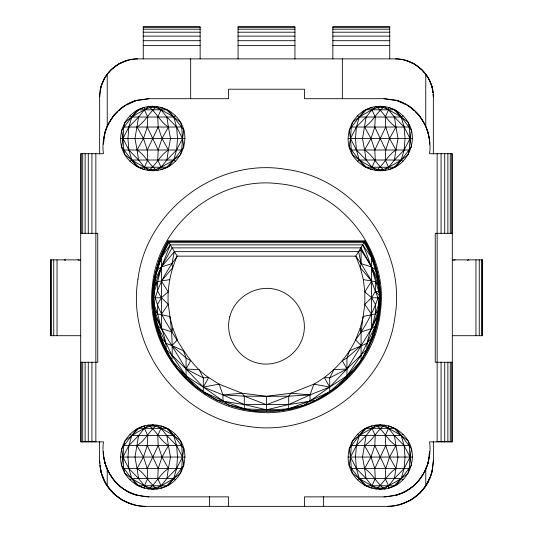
<?xml version="1.0" encoding="UTF-8"?>
<svg xmlns="http://www.w3.org/2000/svg" width="533" height="533" viewBox="0 0 533 533"><rect width="100%" height="100%" fill="white"/><g stroke="black" fill="none" stroke-linecap="round" stroke-linejoin="round"><path stroke-width="0.8" d="M365.018 240.903L364.765 241.349L168.235 241.349L169.001 242.668C152.771 270.364 147.521 304.889 159.12 335.357C175.51 384.353 227.984 417.326 279.239 410.83C330.653 405.76 374.472 361.934 379.549 310.519C382.348 286.514 376.798 261.936 365.018 240.903L167.982 240.903C153.764 265.627 149.387 295.329 155.589 323.098C153.391 311.512 151.925 299.633 153.284 287.847C153.984 271.13 161.892 256.433 168.235 241.349L167.982 240.903M205.978 394.114L177.556 368.716L171.912 360.348L166.169 349.501L161.399 338.009L154.923 315.216L153.284 305.669L152.771 299.333L153.284 289.899L154.923 280.358L161.399 267L172.079 247.865L169.001 242.668L363.999 242.668L364.765 241.349L373.4 258.878L378.537 278.033L378.97 282.97M327.022 394.114L355.444 368.716L361.088 360.348L361.088 331.952L364.812 304.223L364.845 291.877L363.333 279.618L360.295 267.646L355.791 256.146L363.999 242.668C378.61 266.613 384.146 295.702 377.411 323.098C379.023 313.024 380.835 302.877 380.129 292.63C379.849 274.282 372.174 257.725 364.765 241.349M138.587 160.013L137.054 150.006L143.47 138.52L147.275 127.027L147.741 117.027L144.436 109.798L144.396 107.38C158.128 103.509 173.472 110.224 180.654 122.403C191.187 139.893 180.9 164.73 161.079 169.654C147.348 173.525 132.004 166.816 124.822 154.63C114.289 137.141 124.575 112.303 144.396 107.38L136.621 110.604L121.604 130.172L122.996 138.52L123.756 150.006L124.822 154.63C133.117 161.579 142.744 166.709 152.738 170.747C162.732 166.709 172.359 161.579 180.654 154.63L181.713 150.006L182.479 138.52L183.872 130.172L168.854 110.604L161.079 107.38L161.039 109.798L157.735 117.027L158.201 127.027L161.999 138.52L168.415 150.006L166.882 160.013L161.039 167.235L156.942 170.473C149.18 164.864 145.436 155.27 137.054 150.006L134.976 138.52L138.587 117.027L144.436 109.798L148.527 106.56C156.296 112.17 160.04 121.764 168.415 127.027L170.493 138.52L168.415 150.006C160.04 155.27 156.296 164.864 148.527 170.473L144.436 167.235L138.587 160.013L128.866 150.006L122.996 138.52L123.756 127.027L124.822 122.403C133.117 115.454 142.744 110.324 152.738 106.287C162.732 110.324 172.359 115.454 180.654 122.403L181.713 127.027L182.479 138.52L183.872 146.861L168.854 166.429L161.079 169.654L161.039 167.235L157.735 160.013L158.201 150.006L161.999 138.52L168.415 127.027L166.882 117.027L161.039 109.798L156.942 106.56C149.18 112.17 145.436 121.764 137.054 127.027L143.47 138.52L147.275 150.006L147.741 160.013L144.436 167.235L144.396 169.654L136.621 166.429L121.604 146.861L122.996 138.52L128.866 127.027L131.818 117.027L138.84 109.798L166.636 109.798L173.658 117.027L176.61 127.027L182.479 138.52L176.61 150.006L173.658 160.013L166.636 167.235L138.84 167.235L131.818 160.013L128.866 150.006L127.96 138.52L128.866 127.027L138.587 117.027M138.587 478.547L137.054 468.54L143.47 457.054L147.275 445.561L147.741 435.561L144.436 428.332L144.396 425.92C158.128 422.043 173.472 428.759 180.654 440.938C191.187 458.427 180.9 483.271 161.079 488.188C147.348 492.059 132.004 485.35 124.822 473.171C114.289 455.675 124.575 430.837 144.396 425.92L136.621 429.138L121.604 448.713L122.996 457.054L123.756 468.54L124.822 473.171C133.117 480.113 142.744 485.25 152.738 489.287C162.732 485.25 172.359 480.113 180.654 473.171L181.713 468.54L182.479 457.054L183.872 448.713L168.854 429.138L161.079 425.92L161.039 428.332L157.735 435.561L158.201 445.561L161.999 457.054L168.415 468.54L166.882 478.547L161.039 485.77L156.942 489.008C149.18 483.398 145.436 473.804 137.054 468.54L134.976 457.054L138.587 435.561L144.436 428.332L148.527 425.094C156.296 430.711 160.04 440.298 168.415 445.561L170.493 457.054L168.415 468.54C160.04 473.804 156.296 483.398 148.527 489.008L144.436 485.77L138.587 478.547L128.866 468.54L122.996 457.054L123.756 445.561L124.822 440.938C133.117 433.995 142.744 428.858 152.738 424.821C162.732 428.858 172.359 433.995 180.654 440.938L181.713 445.561L182.479 457.054L183.872 465.396L168.854 484.97L161.079 488.188L161.039 485.77L157.735 478.547L158.201 468.54L161.999 457.054L168.415 445.561L166.882 435.561L161.039 428.332L156.942 425.094C149.18 430.711 145.436 440.298 137.054 445.561L143.47 457.054L147.275 468.54L147.741 478.547L144.436 485.77L144.396 488.188L136.621 484.97L121.604 465.396L122.996 457.054L128.866 445.561L131.818 435.561L138.84 428.332L166.636 428.332L173.658 435.561L176.61 445.561L182.479 457.054L176.61 468.54L173.658 478.547L166.636 485.77L138.84 485.77L131.818 478.547L128.866 468.54L127.96 457.054L128.866 445.561L138.587 435.561M366.118 160.013L364.585 150.006L371.001 138.52L374.799 127.027L375.265 117.027L371.961 109.798L371.921 107.38C385.652 103.509 400.996 110.224 408.178 122.403C418.711 139.893 408.425 164.73 388.604 169.654C374.872 173.525 359.528 166.816 352.346 154.63C341.813 137.141 352.1 112.303 371.921 107.38L364.146 110.604L349.128 130.172L350.521 138.52L351.287 150.006L352.346 154.63C360.641 161.579 370.268 166.709 380.262 170.747C390.256 166.709 399.883 161.579 408.178 154.63L409.244 150.006L410.004 138.52L411.396 130.172L396.379 110.604L388.604 107.38L388.564 109.798L385.259 117.027L385.725 127.027L389.53 138.52L395.946 150.006L394.413 160.013L388.564 167.235L384.473 170.473C376.704 164.864 372.96 155.27 364.585 150.006L362.507 138.52L366.118 117.027L371.961 109.798L376.058 106.56C383.82 112.17 387.564 121.764 395.946 127.027L398.024 138.52L395.946 150.006C387.564 155.27 383.82 164.864 376.058 170.473L371.961 167.235L366.118 160.013L356.39 150.006L350.521 138.52L351.287 127.027L352.346 122.403C360.641 115.454 370.268 110.324 380.262 106.287C390.256 110.324 399.883 115.454 408.178 122.403L409.244 127.027L410.004 138.52L411.396 146.861L396.379 166.429L388.604 169.654L388.564 167.235L385.259 160.013L385.725 150.006L389.53 138.52L395.946 127.027L394.413 117.027L388.564 109.798L384.473 106.56C376.704 112.17 372.96 121.764 364.585 127.027L371.001 138.52L374.799 150.006L375.265 160.013L371.961 167.235L371.921 169.654L364.146 166.429L349.128 146.861L350.521 138.52L356.39 127.027L359.342 117.027L366.364 109.798L394.16 109.798L401.182 117.027L404.134 127.027L410.004 138.52L404.134 150.006L401.182 160.013L394.16 167.235L366.364 167.235L359.342 160.013L356.39 150.006L355.484 138.52L356.39 127.027L366.118 117.027M366.118 478.547L364.585 468.54L371.001 457.054L374.799 445.561L375.265 435.561L371.961 428.332L371.921 425.92C385.652 422.043 400.996 428.759 408.178 440.938C418.711 458.427 408.425 483.271 388.604 488.188C374.872 492.059 359.528 485.35 352.346 473.171C341.813 455.675 352.1 430.837 371.921 425.92L364.146 429.138L349.128 448.713L350.521 457.054L351.287 468.54L352.346 473.171C360.641 480.113 370.268 485.25 380.262 489.287C390.256 485.25 399.883 480.113 408.178 473.171L409.244 468.54L410.004 457.054L411.396 448.713L396.379 429.138L388.604 425.92L388.564 428.332L385.259 435.561L385.725 445.561L389.53 457.054L395.946 468.54L394.413 478.547L388.564 485.77L384.473 489.008C376.704 483.398 372.96 473.804 364.585 468.54L362.507 457.054L366.118 435.561L371.961 428.332L376.058 425.094C383.82 430.711 387.564 440.298 395.946 445.561L398.024 457.054L395.946 468.54C387.564 473.804 383.82 483.398 376.058 489.008L371.961 485.77L366.118 478.547L356.39 468.54L350.521 457.054L351.287 445.561L352.346 440.938C360.641 433.995 370.268 428.858 380.262 424.821C390.256 428.858 399.883 433.995 408.178 440.938L409.244 445.561L410.004 457.054L411.396 465.396L396.379 484.97L388.604 488.188L388.564 485.77L385.259 478.547L385.725 468.54L389.53 457.054L395.946 445.561L394.413 435.561L388.564 428.332L384.473 425.094C376.704 430.711 372.96 440.298 364.585 445.561L371.001 457.054L374.799 468.54L375.265 478.547L371.961 485.77L371.921 488.188L364.146 484.97L349.128 465.396L350.521 457.054L356.39 445.561L359.342 435.561L366.364 428.332L394.16 428.332L401.182 435.561L404.134 445.561L410.004 457.054L404.134 468.54L401.182 478.547L394.16 485.77L366.364 485.77L359.342 478.547L356.39 468.54L355.484 457.054L356.39 445.561L366.118 435.561M241.183 408.698L266.5 409.817L288.693 404.56L315.862 400.283L337.429 386.725L361.088 360.348L366.831 349.501L371.601 338.009L375.365 325.943L379.716 307.721L380.229 300.106L379.716 287.847L375.365 269.625L371.601 257.566L362.713 244.854L170.287 244.854L161.399 257.566L154.923 276.68L153.284 286.774L152.738 297.787L153.284 307.721L154.923 315.216L161.399 328.568L186.057 369.016L203.3 387.065L228.924 405.167L253.761 410.83L291.817 408.698M379.549 310.519L379.683 308.134M379.769 306.542L380.262 297.787L379.756 292.024M228.577 506.35L228.577 496.869L148.947 496.869L137.168 495.317C113.942 489.574 100.164 464.883 103.442 441.884L80.69 441.884L80.69 153.684L103.442 153.684C100.164 130.685 113.942 105.994 137.168 100.251L148.947 98.698L228.577 98.698L228.577 89.218L304.423 89.218L304.423 98.698L384.053 98.698L395.832 100.251C419.058 105.994 432.836 130.685 429.558 153.684L452.31 153.684L452.31 441.884L429.558 441.884C432.836 464.883 419.058 489.574 395.832 495.317L384.053 496.869L304.423 496.869L304.423 506.35M99.651 154.15L99.651 96.806C99.211 76.519 117.28 58.53 137.567 58.883L395.433 58.883C415.733 58.51 433.762 76.545 433.349 96.806L433.349 154.15M153.244 292.024L152.738 297.787L153.231 306.542M153.604 287.907L153.744 286.261M154.03 282.97L154.463 278.033L159.6 258.878L168.235 241.349M99.651 441.73C99.391 456.641 98.072 473.111 107.233 485.996C115.554 498.562 130.112 506.237 145.156 506.35L387.844 506.35C403.854 506.277 419.271 497.482 427.253 483.598C434.988 471.059 433.289 455.748 433.349 441.73M379.716 308.8L378.077 318.894L375.365 325.943L361.088 355.278L346.943 375.892L329.7 387.065L310.033 394.886L288.693 396.186L266.5 396.305L242.042 393.221L219.11 384.16L208.676 377.551L203.3 377.877L186.057 369.016L166.169 349.501L159.12 335.357L154.923 318.894L154.923 310.832L152.771 295.462L153.284 289.899L161.399 267L170.287 244.854M362.713 244.854C370.435 261.15 374.433 278.666 380.129 295.648L379.716 305.669L378.077 315.216L371.601 328.568L346.943 369.016L329.7 387.065L304.077 405.167L279.239 410.83L266.5 409.817L244.307 404.56L217.138 400.283L195.571 386.725L170.174 358.309M153.284 308.8L154.923 318.894L157.635 325.943L166.169 343.412L171.912 345.551L177.436 339.907L172.865 328.435L169.767 316.475L157.635 313.924L154.923 310.832L152.871 299.919L154.923 284.742L154.923 276.68L157.635 269.625L161.399 267L174.384 251.643L358.616 251.643L361.088 250.017L360.921 247.865L172.079 247.865L177.209 256.146C170.38 271.17 167.269 287.747 168.188 304.223C171.12 322.825 172.972 341.48 171.912 360.348L164.004 347.143L166.169 349.501C166.256 333.138 155.583 318.861 152.871 302.944L154.923 318.894L161.399 338.009L166.169 343.412L171.912 355.278L186.057 375.892L203.3 387.065L222.967 394.886L244.307 404.56L288.693 404.56L310.033 394.886L313.89 384.16C331.912 374.119 346.617 358.502 355.564 339.907C365.132 327.002 372.827 312.951 378.077 297.787L379.956 296.155C377.071 287.414 379.902 277.826 375.365 269.625L371.601 267L361.088 263.615L355.791 256.146L177.209 256.146C166.902 270.637 156.869 286.408 153.97 304.17L157.635 313.924L161.399 328.568L171.912 331.952C182.513 348.395 191.873 366.351 208.676 377.551L203.3 387.065L219.11 384.16L222.967 394.886L222.967 400.869L244.307 408.824L244.307 396.186L242.042 393.221L222.967 394.886L244.307 396.186L266.5 396.305L290.958 393.221L310.033 394.886L310.033 400.869L288.693 408.824L288.693 396.186L290.958 393.221L313.89 384.16L329.7 387.065L324.324 377.551L329.7 377.877L346.943 369.016L368.996 347.143L361.088 360.348L362.826 358.309M378.077 276.68L380.129 292.63C379.303 276.52 369.142 263.315 361.088 250.017L361.088 263.615L360.295 267.646L371.601 281.124L375.365 291.344L379.956 296.155L380.129 299.919L375.365 313.924L363.233 316.475L360.135 328.435L361.088 331.952L371.601 328.568L375.365 313.924L378.077 310.832L380.129 299.919L380.129 295.648C381.535 314.657 366.457 330.687 366.831 349.501L373.88 335.357L378.077 318.894L378.077 310.832L379.716 297.787L371.601 297.787L364.845 291.877L371.601 281.124L361.088 263.615L358.616 251.643M152.871 292.63L154.923 276.68M380.129 302.944L378.077 318.894L371.601 338.009L366.831 343.412L349.595 350.721L346.943 357.996L346.943 378.23M99.651 96.806L100.937 86.992L104.728 77.845L107.739 73.914M103.442 144.203L104.988 132.431L107.233 126.021L108.965 123.23M424.035 472.345L425.767 469.553L428.012 463.144L429.558 451.364M432.316 468.694L431.803 472.624L430.284 476.282M432.523 467.128L433.349 460.845M152.771 295.462L154.923 280.358M378.077 315.216L380.229 300.106M153.044 302.438L153.97 304.17L152.871 299.919L152.871 295.648L154.923 284.742L157.635 281.651L161.399 267L171.912 263.615L174.384 251.643M153.284 286.774L154.81 278.752M155.116 277.147L156.942 267.519M103.868 137.987L105.141 131.891M427.859 463.683L429.132 457.58M152.871 295.648L157.635 281.651L169.667 279.618M100.211 90.284L101.916 83.881L104.728 77.845M432.656 468.767L430.564 476.529L426.293 484.857M172.865 328.435L171.912 331.952C164.024 319.487 156.196 306.162 153.97 291.398M360.135 328.435L355.564 339.907L361.088 345.551L346.943 357.996L342.319 360.701L346.943 369.016L333.851 369.689L329.7 377.877L329.7 391.782L310.033 400.869M104.988 132.431C109.398 117.02 121.764 104.655 137.168 100.251M428.012 463.144C423.602 478.547 411.236 490.913 395.832 495.317M427.253 483.598L429.678 477.741M147.275 150.006L158.201 127.027M147.275 468.54L158.201 445.561M374.799 150.006L385.725 127.027M374.799 468.54L385.725 445.561M387.844 506.35C404.654 505.817 420.504 496.31 428.432 481.426M171.912 263.615L172.705 267.646L161.399 281.124L168.155 291.877L161.399 297.787L157.635 304.23L157.635 313.924M371.601 314.443L364.812 304.223L371.601 297.787L375.365 291.344L375.365 281.651L363.333 279.618M109.831 121.83L114.169 114.855L117.247 112.13M422.729 474.437C415.314 488.441 399.55 496.303 384.053 496.869M104.228 78.737C110.937 66.805 123.929 59.276 137.567 58.883M161.399 314.443L168.188 304.223L161.399 297.787L157.635 291.344L157.635 281.651M108.745 72.608L110.757 69.99L118.606 63.96L127.753 60.176M425.327 486.109L420.024 493.025L410.597 500.254L399.623 504.798M371.601 338.009L373.88 335.357M166.882 160.013L176.61 150.006L177.516 138.52L176.61 127.027L166.882 117.027M394.413 160.013L404.134 150.006L405.04 138.52L404.134 127.027L394.413 117.027M166.882 478.547L176.61 468.54L177.516 457.054L176.61 445.561L166.882 435.561M394.413 478.547L404.134 468.54L405.04 457.054L404.134 445.561L394.413 435.561M119.092 110.498L124.016 106.14L125.502 105.447M159.6 258.878L161.399 257.566L161.399 328.568L157.635 325.943M375.365 325.943L371.601 328.568L371.601 257.566L373.4 258.878M175.53 115.728L173.658 117.027L131.818 117.027L129.945 115.728M129.945 161.306L131.818 160.013L173.658 160.013L175.53 161.306M403.055 115.728L401.182 117.027L359.342 117.027L357.47 115.728M357.47 161.306L359.342 160.013L401.182 160.013L403.055 161.306M175.53 434.262L173.658 435.561L131.818 435.561L129.945 434.262M129.945 479.847L131.818 478.547L173.658 478.547L175.53 479.847M403.055 434.262L401.182 435.561L359.342 435.561L357.47 434.262M357.47 479.847L359.342 478.547L401.182 478.547L403.055 479.847M126.994 104.754L135.935 100.597L148.947 98.698M288.693 396.186L266.5 404.687L244.307 396.186M453.683 260.297L455.069 259.864M467.428 260.297L468.813 259.864M143.257 27.296L200.141 27.296M238.058 27.296L294.942 27.296M332.858 27.296L389.743 27.296M143.257 29.188L200.141 29.188M238.058 29.188L294.942 29.188M332.858 29.188L389.743 29.188M143.257 32.207L200.141 32.207M238.058 32.207L294.942 32.207M332.858 32.207L389.743 32.207M143.257 36.131L200.141 36.131M238.058 36.131L294.942 36.131M332.858 36.131L389.743 36.131M143.257 40.701L200.141 40.701M238.058 40.701L294.942 40.701M332.858 40.701L389.743 40.701M143.257 45.611L200.141 45.611M238.058 45.611L294.942 45.611M332.858 45.611L389.743 45.611M149.953 107.539L155.523 107.539M377.477 107.539L383.047 107.539M123.756 127.027L181.713 127.027M351.287 127.027L409.244 127.027M120.505 138.52L184.971 138.52M348.029 138.52L412.495 138.52M123.756 150.006L181.713 150.006M351.287 150.006L409.244 150.006M149.953 169.501L155.523 169.501M377.477 169.501L383.047 169.501M80.69 233.321L97.752 233.321L97.752 362.253L80.69 362.253M452.31 233.321L435.248 233.321L435.248 362.253L452.31 362.253M80.69 259.864L50.422 259.864L50.422 335.703L80.69 335.703M452.31 259.864L482.578 259.864L482.578 335.703L452.31 335.703M153.284 297.787L161.399 297.787M149.953 426.074L155.523 426.074M377.477 426.074L383.047 426.074M80.69 441.624L95.853 441.624M437.147 441.624L452.31 441.624M123.756 445.561L181.713 445.561M351.287 445.561L409.244 445.561M120.505 457.054L184.971 457.054M348.029 457.054L412.495 457.054M123.756 468.54L181.713 468.54M351.287 468.54L409.244 468.54M149.953 488.035L155.523 488.035M377.477 488.035L383.047 488.035M384.053 98.698L397.065 100.597L406.006 104.754M148.947 496.869C133.45 496.303 117.686 488.441 110.271 474.437M395.433 58.883C412.435 59.156 428.345 71.309 432.31 87.965M145.156 506.35C124.456 505.95 105.074 490.92 100.69 470.519M77.931 259.864L79.317 260.297M64.187 259.864L65.572 260.297M405.247 60.176L414.394 63.96L422.243 69.99L424.255 72.608M395.832 100.251C415.234 105.567 429.445 124.089 429.558 144.203M137.168 495.317C117.766 490.007 103.555 471.478 103.442 451.364M133.377 504.798L122.403 500.254L112.976 493.025L107.673 486.109M222.967 400.869L203.3 391.782L203.3 377.877L199.149 369.689L186.057 369.016L190.681 360.701L186.057 357.996L171.912 345.551L183.405 350.721L186.057 357.996L186.057 378.23M407.498 105.447L408.984 106.14L413.908 110.498M415.753 112.13L418.831 114.855L423.169 121.83M375.365 281.651L378.077 284.742L379.716 289.899M159.12 335.357L161.399 338.009M425.261 73.914L428.272 77.845L432.063 86.992L433.096 92.382M106.707 484.857L105.747 483.598L101.197 472.624L99.904 465.689M424.035 123.23L425.767 126.021L428.012 132.431M108.965 472.345L107.233 469.553L104.988 463.144M371.601 297.787L375.365 304.23L375.365 313.924M360.921 247.865L371.601 267L378.077 284.742L380.229 296.235L379.03 291.398L375.365 291.344L378.077 297.787L379.03 304.17M374.799 127.027L385.725 150.006M374.799 445.561L385.725 468.54M147.275 127.027L158.201 150.006M147.275 445.561L158.201 468.54M427.859 131.891L429.132 137.987M103.868 457.58L105.141 463.683M376.058 267.519L377.884 277.147M378.19 278.752L379.716 286.774M152.771 299.333L152.871 299.919M432.063 86.992L432.816 92.715M433.029 94.348L433.349 96.806M99.651 460.845L99.957 463.204M100.271 465.556L100.477 467.128M100.684 468.694L101.197 472.624M379.256 286.261L379.396 287.907M153.317 308.134L153.451 310.519M482.365 259.864L482.365 335.703M481.519 259.864L481.519 335.703M479.26 259.864L479.26 335.703M475.956 259.864L475.956 335.703M451.797 153.684L451.797 233.321M451.797 362.253L451.797 441.884M450.278 153.684L450.278 233.321M450.278 362.253L450.278 441.884M447.873 153.684L447.873 233.321M447.873 362.253L447.873 441.884M444.729 153.684L444.729 233.321M444.729 362.253L444.729 441.884M441.071 153.684L441.071 233.321M441.071 362.253L441.071 441.884M437.147 153.684L437.147 441.884M425.767 74.054L425.767 126.021M425.767 467.887L425.767 485.996M389.743 58.883L389.743 26.65L332.858 26.65L332.858 58.883M342.339 58.883L342.339 98.698M323.384 496.596L323.384 506.35M294.942 58.883L294.942 26.65L238.058 26.65L238.058 58.883M266.5 396.305L266.5 411.549M209.616 496.596L209.616 506.35M200.141 58.883L200.141 26.65L143.257 26.65L143.257 58.883M190.661 58.883L190.661 98.698M107.233 74.054L107.233 126.021M107.233 467.887L107.233 485.996M95.853 153.684L95.853 441.884M91.929 153.684L91.929 233.321M91.929 362.253L91.929 441.884M88.271 153.684L88.271 233.321M88.271 362.253L88.271 441.884M85.127 153.684L85.127 233.321M85.127 362.253L85.127 441.884M82.722 153.684L82.722 233.321M82.722 362.253L82.722 441.884M81.203 153.684L81.203 233.321M81.203 362.253L81.203 441.884M57.044 259.864L57.044 335.703M53.74 259.864L53.74 335.703M51.481 259.864L51.481 335.703M50.635 259.864L50.635 335.703M152.511 284.942C144.29 345.71 192.58 406.266 253.655 411.776C314.43 419.997 374.985 371.708 380.489 310.626C388.71 249.857 340.42 189.302 279.345 183.798C218.57 175.57 158.015 223.867 152.511 284.942M137.974 279.099C126.421 347.563 178.895 417.892 247.812 426.313C316.276 437.86 386.605 385.392 395.026 316.469C406.579 248.005 354.105 177.682 285.188 169.254C216.724 157.708 146.395 210.182 137.974 279.099M229.87 316.409C224.493 335.983 237.045 357.723 256.686 362.853C276.254 368.23 298 355.678 303.13 336.043C308.507 316.469 295.955 294.729 276.314 289.599C256.746 284.222 235 296.774 229.87 316.409"/></g></svg>
